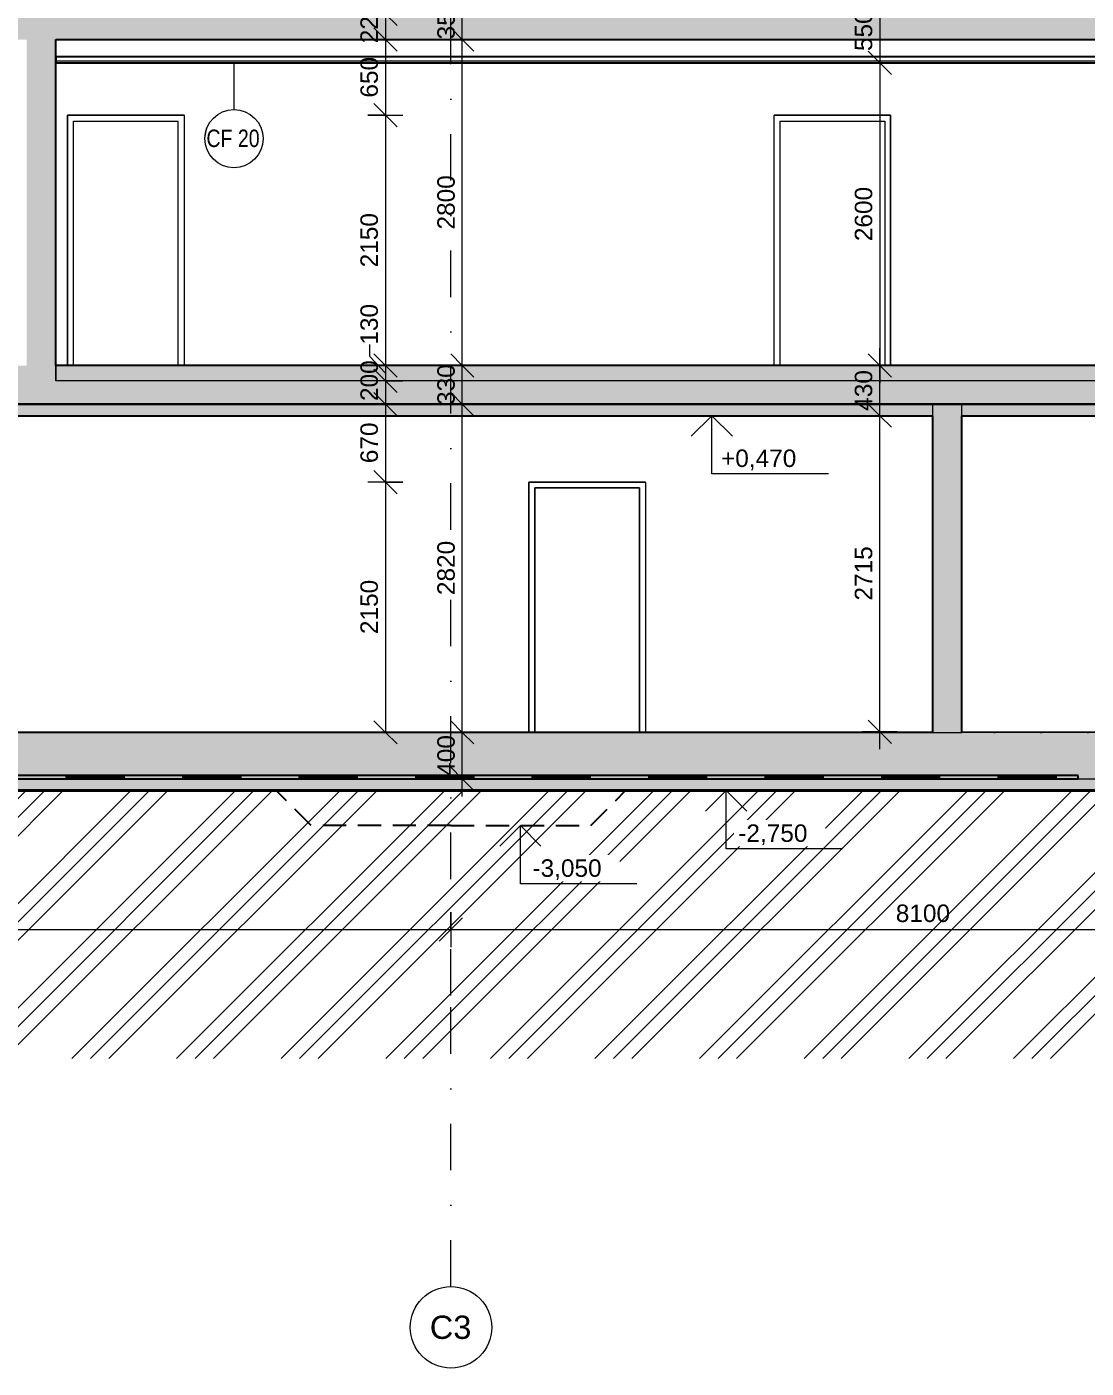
# Model space of a CAD drawing. Header units: millimetres. Extents: x -9657 to 178820, y -8645 to 72638.
# Drawn here: x 37557 to 46652, y -7711 to 3810 of the extents above; entities that cross this region are included whole.
import ezdxf

# ---------------------------------------------------------------- set-up
doc = ezdxf.new("R2010")
doc.units = ezdxf.units.MM
for name, pattern in [('HA_Dash_3mm-S1mm', [300, 200, -100]), ('HA_DashDot_10mm-S3mm', [1000, 400, -300, 0, -300]), ('HA_Dot-S4mm', [400, 0, -400])]:
    doc.linetypes.add(name, pattern=pattern)
for name, color, linetype, lineweight in [('A-____-____-DIMS', 9, 'Continuous', 5), ('A-____-____-DIMS-100', 9, 'Continuous', 5), ('A-CLNG-____-IDEN', 9, 'Continuous', 9), ('A-CLNG-____-MCUT', 9, 'Continuous', 25), ('A-CLNG-____-PATT', 9, 'Continuous', 25), ('A-DETL-____-HDLN', 9, 'HA_Dash_3mm-S1mm', 25), ('A-DETL-____-WIDE', 9, 'Continuous', 40), ('A-DETL-GENF-OTLN', 9, 'Continuous', 9), ('A-DOOR-____-OTLN', 9, 'Continuous', 9), ('A-DOOR-FRAM-OTLN', 9, 'Continuous', 9), ('A-FLOR-____-MCUT', 9, 'Continuous', 25), ('A-FLOR-____-PATT', 9, 'Continuous', 25), ('A-FLOR-LEVL-OTLN', 9, 'Continuous', 9), ('A-WALL-____-MCUT', 9, 'Continuous', 25), ('A-WALL-____-PATT', 9, 'Continuous', 25), ('C-PRKG-____-OTLN', 9, 'Continuous', 9), ('G-____-____-DIMS', 9, 'Continuous', 5), ('I-WALL-____-MCUT', 9, 'Continuous', 25), ('I-WALL-____-OTLN', 9, 'Continuous', 9), ('S-GRID-____-IDEN', 9, 'Continuous', 9), ('S-GRID-____-OTLN', 9, 'Continuous', 5)]:
    doc.layers.add(name, color=color, linetype=linetype, lineweight=lineweight)
doc.styles.add('Arial', font='arial.ttf', dxfattribs={"height": 200})
doc.styles.add('Arial_1', font='arial.ttf', dxfattribs={"height": 150})
doc.styles.add('Arial_3', font='arial.ttf', dxfattribs={"width": 0.8, "height": 150})
doc.dimstyles.new('Inner_Dimensions', dxfattribs={"dimscale": 304.8, "dimtxt": 153.03891, "dimasz": 0.656168, "dimexe": 0.492126, "dimexo": 0.0625, "dimgap": 0.065617, "dimtad": 1, "dimdec": 0, "dimzin": 0, "dimdsep": 46, "dimtxsty": 'Arial_1', "dimblk1": 'OBLIQUE', "dimblk2": 'OBLIQUE', "dimsah": 1, "dimcen": 0.09, "dimdle": 0.492126, "dimazin": 0, "dimtfac": 1, "dimtdec": 4, "dimtix": 1, "dimtmove": 1, "dimatfit": 3, "dimfxl": 0.492126, "dimfxlon": 1, "dimtvp": 1, "dimtolj": 1, "dimtzin": 0, "dimlwd": 9, "dimlwe": 9, "dimarcsym": 2})
doc.dimstyles.new('Inner_Dimensions_1', dxfattribs={"dimscale": 304.8, "dimtxt": 153.03891, "dimasz": 0.656168, "dimexe": 0.492126, "dimexo": 0.0625, "dimgap": 0.065617, "dimtad": 1, "dimdec": 0, "dimzin": 0, "dimdsep": 46, "dimtxsty": 'Arial_1', "dimblk1": 'OBLIQUE', "dimblk2": 'OBLIQUE', "dimsah": 1, "dimcen": 0.09, "dimdle": 0.492126, "dimazin": 0, "dimtfac": 1, "dimtdec": 4, "dimtix": 1, "dimtmove": 0, "dimatfit": 3, "dimfxl": 0.492126, "dimfxlon": 1, "dimtvp": 1, "dimtolj": 1, "dimtzin": 0, "dimlwd": 9, "dimlwe": 9, "dimarcsym": 2})
doc.dimstyles.new('Inner_Dimensions_2', dxfattribs={"dimscale": 304.8, "dimtxt": 153.03891, "dimasz": 0.656168, "dimexe": 0.492126, "dimexo": 0.0625, "dimgap": 0.065617, "dimtad": 1, "dimdec": 0, "dimzin": 0, "dimdsep": 46, "dimtxsty": 'Arial_1', "dimblk1": 'OBLIQUE', "dimblk2": 'OBLIQUE', "dimsah": 1, "dimcen": 0.09, "dimdle": 0.492126, "dimazin": 0, "dimtfac": 1, "dimtdec": 4, "dimtix": 1, "dimtmove": 2, "dimatfit": 3, "dimfxl": 0.492126, "dimfxlon": 1, "dimtvp": 1, "dimtolj": 1, "dimtzin": 0, "dimlwd": 9, "dimlwe": 9, "dimarcsym": 2})
pattern_1 = [(0, (28856.2, 1865.4), (117.187, 67.658), [78.125, -156.25]), (120, (28856.2, 1865.4), (-117.18755, 67.65879), [78.125, -156.25]), (60, (28856.2, 1865.4), (-5e-05, 135.31592), [0, -156.25, 78.125, 0])]

# ---------------------------------------------------------------- blocks, each defined once
blk = doc.blocks.new('HA_DR_Single_Swing_Solid - In_BJ_900x2100_Vstup-2040224-ŘEZ C-C OBJEKT C')
at = {"layer": 'A-DOOR-FRAM-OTLN', "color": 50}
for p, q in [((-40125, 3050), (-40125, 900)), ((-39125, 3050), (-40125, 3050)), ((-40075, 900), (-40075, 3000)), ((-40075, 3000), (-39175, 3000)), ((-39175, 900), (-39175, 3000)), ((-39125, 3050), (-39125, 900))]:
    blk.add_line(p, q, dxfattribs=at)
blk = doc.blocks.new('HA_DR_Single_Swing_Solid - In_BJ_900x2100_Vstup-2040222-ŘEZ C-C OBJEKT C')
at = {"layer": 'A-DOOR-FRAM-OTLN', "color": 50}
for p, q in [((-34060, 900), (-34060, 3050)), ((-33060, 3050), (-34060, 3050)), ((-34010, 3000), (-34010, 900)), ((-34010, 3000), (-33110, 3000)), ((-33110, 3000), (-33110, 900)), ((-33060, 900), (-33060, 3050))]:
    blk.add_line(p, q, dxfattribs=at)
blk = doc.blocks.new('185-01_OBJEKT C_Central_rvt-2-ŘEZ C-C OBJEKT C')
at = {"layer": 'A-FLOR-____-PATT', "lineweight": 9}
for points in [[(-23435, 3700), (-23435, 3920), (-45195, 3920), (-45195, 3700), (-23680, 3700)], [(-45194, 570), (-23075, 570), (-23075, 770), (-45194, 770), (-45194, 570)]]:
    blk.add_hatch(color=254, dxfattribs=at).paths.add_polyline_path(points)
at = {"layer": 'A-FLOR-____-PATT', "lineweight": 5}
h = blk.add_hatch(color=7, dxfattribs=at)
h.paths.add_polyline_path([(-35713, 770), (-23115, 770), (-23115, 900), (-40225, 900), (-40225, 770), (-36806, 770)])
h.paths.add_polyline_path([(-44463, 770), (-40475, 770), (-40475, 900), (-44835, 900), (-44835, 770)])
at = {"layer": 'A-WALL-____-PATT', "lineweight": 9}
blk.add_hatch(color=254, dxfattribs=at).paths.add_polyline_path([(-40475, 770), (-40225, 770), (-40225, 3700), (-40475, 3700), (-40475, 900)])
at = {"layer": 'A-CLNG-____-MCUT', "color": 10}
for p, q in [((-30085, 3552), (-40225, 3552)), ((-40225, 3552), (-40225, 3500)), ((-40225, 3500), (-30085, 3500))]:
    blk.add_line(p, q, dxfattribs=at)
at = {"layer": 'A-CLNG-____-MCUT', "color": 50, "lineweight": 9}
blk.add_line((-30085, 3516), (-40225, 3516), dxfattribs=at)
at = {"layer": 'A-FLOR-____-MCUT', "color": 10}
for p, q in [((-40225, 3700), (-30085, 3700)), ((-23115, 900), (-40225, 900)), ((-44494, 570), (-29234, 570))]:
    blk.add_line(p, q, dxfattribs=at)
at = {"layer": 'A-FLOR-____-MCUT', "color": 50, "lineweight": 9}
for p in [(-40225, 900), (-23115, 770)]:
    blk.add_line(p, (-40225, 770), dxfattribs=at)
at = {"layer": 'A-WALL-____-MCUT', "color": 50, "lineweight": 9}
blk.add_line((-40225, 770), (-40225, 900), dxfattribs=at)
at = {"layer": 'I-WALL-____-MCUT', "color": 10}
blk.add_line((-40225, 900), (-40225, 3700), dxfattribs=at)
at = {"layer": 'I-WALL-____-OTLN', "color": 50}
for p, q in [((-40125, 900), (-40125, 3050)), ((-40125, 3050), (-39125, 3050)), ((-39125, 3050), (-39125, 900)), ((-34060, 900), (-34060, 3050)), ((-34060, 3050), (-33060, 3050)), ((-33060, 3050), (-33060, 900))]:
    blk.add_line(p, q, dxfattribs=at)
at = {"layer": 'A-DOOR-____-OTLN', "color": 50, "lineweight": 9}
for name in ['HA_DR_Single_Swing_Solid - In_BJ_900x2100_Vstup-2040224-ŘEZ C-C OBJEKT C', 'HA_DR_Single_Swing_Solid - In_BJ_900x2100_Vstup-2040222-ŘEZ C-C OBJEKT C']:
    blk.add_blockref(name, (0, 0), dxfattribs=at)
blk = doc.blocks.new('HA_PA_Perpendicular_SingleStall - Generic-1371193-ŘEZ C-C OBJEKT C')
at = {"layer": 'C-PRKG-____-OTLN', "lineweight": 5}
for p, q in [((-32449, -2245), (-28899, -2245)), ((-32449, -2245), (-32449, -2250)), ((-28899, -2250), (-32449, -2250)), ((-28899, -2245), (-28899, -2250))]:
    blk.add_line(p, q, dxfattribs=at)
blk = doc.blocks.new('HA_DR_Single_Swing_Solid - In_900x2100_SKLEP_CIP-2273789-ŘEZ C-C OBJEKT C')
at = {"layer": 'A-DOOR-____-OTLN'}
for p, q in [((-35214, -150), (-36114, -150)), ((-36114, -150), (-36114, -2250)), ((-35214, -2250), (-35214, -150))]:
    blk.add_line(p, q, dxfattribs=at)
at = {"layer": 'A-DOOR-FRAM-OTLN'}
for p, q in [((-35164, -100), (-36164, -100)), ((-36164, -100), (-36164, -2250)), ((-35164, -100), (-35164, -2250)), ((-36114, -2250), (-36114, -150)), ((-36114, -150), (-35214, -150)), ((-35214, -150), (-35214, -2250))]:
    blk.add_line(p, q, dxfattribs=at)
blk = doc.blocks.new('Grid - Radius 3_5mm-353793-ŘEZ C-C OBJEKT C')
at = {"layer": 'S-GRID-____-IDEN'}
blk.add_circle((-23334, -7361), 350, dxfattribs=at)
blk = doc.blocks.new('DIMBLOCK48-ŘEZ C-C OBJEKT C')
at = {"layer": 'A-____-____-DIMS-100', "lineweight": 9}
for p, q in [((41296, -2250), (41196, -2150)), ((41146, -2250), (41446, -2250)), ((41296, -2250), (41146, -2250)), ((41296, -2800), (41296, -2250)), ((41296, -2250), (41396, -2350)), ((41296, -2650), (41196, -2550)), ((41146, -2650), (41446, -2650)), ((41296, -2650), (41146, -2650)), ((41296, -2650), (41396, -2750))]:
    blk.add_line(p, q, dxfattribs=at)
at = {"layer": 'A-____-____-DIMS-100', "color": 0, "lineweight": 9, "insert": (41081, -2623), "char_height": 150, "width": 415.32, "attachment_point": 1, "rotation": 90, "line_spacing_factor": 0.941778, "style": 'Arial_1'}
blk.add_mtext('400', dxfattribs=at)
blk = doc.blocks.new('_Oblique')
at = {"color": 0, "linetype": 'ByBlock', "lineweight": -2}
blk.add_line((-0.5, -0.5), (0.5, 0.5), dxfattribs=at)
blk = doc.blocks.new('DIMBLOCK49-ŘEZ C-C OBJEKT C')
at = {"layer": 'A-____-____-DIMS-100', "lineweight": 9}
for p, q in [((41296, 570), (41196, 670)), ((41146, 570), (41446, 570)), ((41296, 570), (41146, 570)), ((41296, -2250), (41296, 570)), ((41296, 570), (41396, 470)), ((41296, -2250), (41196, -2150)), ((41146, -2250), (41446, -2250)), ((41296, -2250), (41146, -2250)), ((41296, -2250), (41396, -2350))]:
    blk.add_line(p, q, dxfattribs=at)
at = {"layer": 'A-____-____-DIMS-100', "color": 0, "lineweight": 9, "insert": (41081, -1071), "char_height": 150, "width": 553.77, "attachment_point": 1, "rotation": 90, "line_spacing_factor": 0.941778, "style": 'Arial_1'}
blk.add_mtext('2820', dxfattribs=at)
blk = doc.blocks.new('DIMBLOCK50-ŘEZ C-C OBJEKT C')
at = {"layer": 'A-____-____-DIMS-100', "lineweight": 9}
for p, q in [((41296, 900), (41196, 1000)), ((41146, 900), (41446, 900)), ((41296, 900), (41146, 900)), ((41296, 570), (41296, 900)), ((41296, 900), (41396, 800)), ((41296, 570), (41196, 670)), ((41146, 570), (41446, 570)), ((41296, 570), (41146, 570)), ((41296, 570), (41396, 470))]:
    blk.add_line(p, q, dxfattribs=at)
at = {"layer": 'A-____-____-DIMS-100', "color": 0, "lineweight": 9, "insert": (41081, 562), "char_height": 150, "width": 415.32, "attachment_point": 1, "rotation": 90, "line_spacing_factor": 0.941778, "style": 'Arial_1'}
blk.add_mtext('330', dxfattribs=at)
blk = doc.blocks.new('DIMBLOCK51-ŘEZ C-C OBJEKT C')
at = {"layer": 'A-____-____-DIMS-100', "lineweight": 9}
for p, q in [((41146, 3700), (41446, 3700)), ((41296, 3700), (41146, 3700)), ((41296, 3700), (41196, 3800)), ((41296, 900), (41296, 3700)), ((41296, 3700), (41396, 3600)), ((41296, 900), (41196, 1000)), ((41146, 900), (41446, 900)), ((41296, 900), (41146, 900)), ((41296, 900), (41396, 800))]:
    blk.add_line(p, q, dxfattribs=at)
at = {"layer": 'A-____-____-DIMS-100', "color": 0, "lineweight": 9, "insert": (41081, 2069), "char_height": 150, "width": 553.77, "attachment_point": 1, "rotation": 90, "line_spacing_factor": 0.941778, "style": 'Arial_1'}
blk.add_mtext('2800', dxfattribs=at)
blk = doc.blocks.new('DIMBLOCK52-ŘEZ C-C OBJEKT C')
at = {"layer": 'A-____-____-DIMS-100', "lineweight": 9}
for p, q in [((41296, 4050), (41196, 4150)), ((41146, 4050), (41446, 4050)), ((41296, 4050), (41146, 4050)), ((41296, 3700), (41296, 4050)), ((41296, 4050), (41396, 3950)), ((41146, 3700), (41446, 3700)), ((41296, 3700), (41146, 3700)), ((41296, 3700), (41196, 3800)), ((41296, 3700), (41396, 3600))]:
    blk.add_line(p, q, dxfattribs=at)
at = {"layer": 'A-____-____-DIMS-100', "color": 0, "lineweight": 9, "insert": (41081, 3702), "char_height": 150, "width": 415.32, "attachment_point": 1, "rotation": 90, "line_spacing_factor": 0.941778, "style": 'Arial_1'}
blk.add_mtext('350', dxfattribs=at)
blk = doc.blocks.new('DIMBLOCK64-ŘEZ C-C OBJEKT C')
at = {"layer": 'A-____-____-DIMS-100', "lineweight": 9}
for p, q in [((40786, 3920), (40486, 3920)), ((40636, 3920), (40536, 4020)), ((40636, 3920), (40636, 3700)), ((40636, 3920), (40736, 3820)), ((40636, 3920), (40786, 3920)), ((40786, 3700), (40486, 3700)), ((40636, 3700), (40536, 3800)), ((40636, 3700), (40736, 3600)), ((40636, 3700), (40786, 3700))]:
    blk.add_line(p, q, dxfattribs=at)
at = {"layer": 'A-____-____-DIMS-100', "color": 0, "lineweight": 9, "insert": (40421, 3669), "char_height": 150, "width": 415.32, "attachment_point": 1, "rotation": 90, "line_spacing_factor": 0.941778, "style": 'Arial_1'}
blk.add_mtext('220', dxfattribs=at)
blk = doc.blocks.new('DIMBLOCK65-ŘEZ C-C OBJEKT C')
at = {"layer": 'A-____-____-DIMS-100', "lineweight": 9}
for p, q in [((40786, 3700), (40486, 3700)), ((40636, 3700), (40536, 3800)), ((40636, 3700), (40636, 3050)), ((40636, 3700), (40736, 3600)), ((40636, 3700), (40786, 3700)), ((40636, 3050), (40536, 3150)), ((40486, 3050), (40786, 3050)), ((40636, 3050), (40486, 3050)), ((40636, 3050), (40736, 2950))]:
    blk.add_line(p, q, dxfattribs=at)
at = {"layer": 'A-____-____-DIMS-100', "color": 0, "lineweight": 9, "insert": (40421, 3202), "char_height": 150, "width": 415.32, "attachment_point": 1, "rotation": 90, "line_spacing_factor": 0.941778, "style": 'Arial_1'}
blk.add_mtext('650', dxfattribs=at)
blk = doc.blocks.new('DIMBLOCK66-ŘEZ C-C OBJEKT C')
at = {"layer": 'A-____-____-DIMS-100', "lineweight": 9}
for p, q in [((40636, 3050), (40536, 3150)), ((40486, 3050), (40786, 3050)), ((40636, 3050), (40486, 3050)), ((40636, 3050), (40636, 900)), ((40636, 3050), (40736, 2950)), ((40636, 900), (40536, 1000)), ((40786, 900), (40486, 900)), ((40636, 900), (40736, 800)), ((40636, 900), (40786, 900))]:
    blk.add_line(p, q, dxfattribs=at)
at = {"layer": 'A-____-____-DIMS-100', "color": 0, "lineweight": 9, "insert": (40421, 1744), "char_height": 150, "width": 553.77, "attachment_point": 1, "rotation": 90, "line_spacing_factor": 0.941778, "style": 'Arial_1'}
blk.add_mtext('2150', dxfattribs=at)
blk = doc.blocks.new('DIMBLOCK67-ŘEZ C-C OBJEKT C')
at = {"layer": 'A-____-____-DIMS-100', "lineweight": 9}
for p, q in [((40498, 1080), (40498, 980)), ((40498, 980), (40636, 835)), ((40636, 900), (40536, 1000)), ((40786, 900), (40486, 900)), ((40636, 770), (40536, 870)), ((40636, 900), (40636, 770)), ((40636, 900), (40736, 800)), ((40636, 900), (40786, 900)), ((40786, 770), (40486, 770)), ((40636, 770), (40736, 670)), ((40636, 770), (40786, 770))]:
    blk.add_line(p, q, dxfattribs=at)
at = {"layer": 'A-____-____-DIMS-100', "color": 0, "lineweight": 9, "insert": (40421, 1080), "char_height": 150, "width": 415.32, "attachment_point": 1, "rotation": 90, "line_spacing_factor": 0.941778, "style": 'Arial_1'}
blk.add_mtext('130', dxfattribs=at)
blk = doc.blocks.new('DIMBLOCK68-ŘEZ C-C OBJEKT C')
at = {"layer": 'A-____-____-DIMS-100', "lineweight": 9}
for p, q in [((40636, 770), (40536, 870)), ((40786, 770), (40486, 770)), ((40636, 770), (40636, 570)), ((40636, 770), (40736, 670)), ((40636, 770), (40786, 770)), ((40636, 570), (40536, 670)), ((40786, 570), (40486, 570)), ((40636, 570), (40736, 470)), ((40636, 570), (40786, 570))]:
    blk.add_line(p, q, dxfattribs=at)
at = {"layer": 'A-____-____-DIMS-100', "color": 0, "lineweight": 9, "insert": (40421, 596), "char_height": 150, "width": 415.32, "attachment_point": 1, "rotation": 90, "line_spacing_factor": 0.941778, "style": 'Arial_1'}
blk.add_mtext('200', dxfattribs=at)
blk = doc.blocks.new('DIMBLOCK69-ŘEZ C-C OBJEKT C')
at = {"layer": 'A-____-____-DIMS-100', "lineweight": 9}
for p, q in [((40636, 570), (40536, 670)), ((40786, 570), (40486, 570)), ((40636, 570), (40636, -100)), ((40636, 570), (40736, 470)), ((40636, 570), (40786, 570)), ((40786, -100), (40486, -100)), ((40636, -100), (40536, 0)), ((40636, -100), (40736, -200)), ((40636, -100), (40786, -100))]:
    blk.add_line(p, q, dxfattribs=at)
at = {"layer": 'A-____-____-DIMS-100', "color": 0, "lineweight": 9, "insert": (40421, 62), "char_height": 150, "width": 415.32, "attachment_point": 1, "rotation": 90, "line_spacing_factor": 0.941778, "style": 'Arial_1'}
blk.add_mtext('670', dxfattribs=at)
blk = doc.blocks.new('DIMBLOCK70-ŘEZ C-C OBJEKT C')
at = {"layer": 'A-____-____-DIMS-100', "lineweight": 9}
for p, q in [((40786, -100), (40486, -100)), ((40636, -100), (40536, 0)), ((40636, -100), (40636, -2250)), ((40636, -100), (40736, -200)), ((40636, -100), (40786, -100)), ((40636, -2250), (40536, -2150)), ((40786, -2250), (40486, -2250)), ((40636, -2250), (40736, -2350)), ((40636, -2250), (40786, -2250))]:
    blk.add_line(p, q, dxfattribs=at)
at = {"layer": 'A-____-____-DIMS-100', "color": 0, "lineweight": 9, "insert": (40421, -1406), "char_height": 150, "width": 553.77, "attachment_point": 1, "rotation": 90, "line_spacing_factor": 0.941778, "style": 'Arial_1'}
blk.add_mtext('2150', dxfattribs=at)
blk = doc.blocks.new('DIMBLOCK80-ŘEZ C-C OBJEKT C')
at = {"layer": 'A-____-____-DIMS-100', "lineweight": 9}
for p, q in [((33098, -3794), (33098, -4094)), ((33098, -3944), (33098, -3794)), ((41198, -3794), (41198, -4094)), ((41198, -3944), (41198, -3794)), ((33098, -3944), (33198, -3844)), ((41198, -3944), (41298, -3844)), ((33098, -3944), (32998, -4044)), ((33098, -3944), (41198, -3944)), ((41198, -3944), (41098, -4044))]:
    blk.add_line(p, q, dxfattribs=at)
at = {"layer": 'A-____-____-DIMS-100', "color": 0, "lineweight": 9, "insert": (36917, -3729), "char_height": 150, "width": 553.77, "attachment_point": 1, "line_spacing_factor": 0.941778, "style": 'Arial_1'}
blk.add_mtext('8100', dxfattribs=at)
blk = doc.blocks.new('DIMBLOCK81-ŘEZ C-C OBJEKT C')
at = {"layer": 'A-____-____-DIMS-100', "lineweight": 9}
for p, q in [((41198, -3794), (41198, -4094)), ((41198, -3944), (41198, -3794)), ((49298, -3794), (49298, -4094)), ((49298, -3944), (49298, -3794)), ((41198, -3944), (41298, -3844)), ((49298, -3944), (49398, -3844)), ((41198, -3944), (41098, -4044)), ((41198, -3944), (49298, -3944)), ((49298, -3944), (49198, -4044))]:
    blk.add_line(p, q, dxfattribs=at)
at = {"layer": 'A-____-____-DIMS-100', "color": 0, "lineweight": 9, "insert": (45017, -3729), "char_height": 150, "width": 553.77, "attachment_point": 1, "line_spacing_factor": 0.941778, "style": 'Arial_1'}
blk.add_mtext('8100', dxfattribs=at)
blk = doc.blocks.new('Spot Elevations - Flipped-794089-ŘEZ C-C OBJEKT C')
at = {"layer": 'G-____-____-DIMS', "lineweight": 9}
for p, q in [((-44882, -207), (-44705, -30)), ((-44705, -30), (-44528, -207)), ((-44705, -530), (-44705, -30)), ((-43705, -530), (-44705, -530))]:
    blk.add_line(p, q, dxfattribs=at)
blk = doc.blocks.new('HA_Tag_Ceiling - Group _ Type Mark-1822524-ŘEZ C-C OBJEKT C')
at = {"layer": 'A-CLNG-____-IDEN'}
blk.add_line((-34987, 9150), (-34972, 9236), dxfattribs=at)
blk.add_circle((-34737, 9150), 250, dxfattribs=at)
blk = doc.blocks.new('DIMBLOCK108-ŘEZ C-C OBJEKT C')
at = {"layer": 'A-____-____-DIMS-100', "lineweight": 9}
for p, q in [((44880, 4050), (44780, 4150)), ((45030, 4050), (44730, 4050)), ((44880, 4050), (44880, 3500)), ((44880, 4050), (44980, 3950)), ((44880, 4050), (45030, 4050)), ((44880, 3500), (44780, 3600)), ((45030, 3500), (44730, 3500)), ((44880, 3500), (44980, 3400)), ((44880, 3500), (45030, 3500))]:
    blk.add_line(p, q, dxfattribs=at)
at = {"layer": 'A-____-____-DIMS-100', "color": 0, "lineweight": 9, "insert": (44665, 3602), "char_height": 150, "width": 415.32, "attachment_point": 1, "rotation": 90, "line_spacing_factor": 0.941778, "style": 'Arial_1'}
blk.add_mtext('550', dxfattribs=at)
blk = doc.blocks.new('DIMBLOCK109-ŘEZ C-C OBJEKT C')
at = {"layer": 'A-____-____-DIMS-100', "lineweight": 9}
for p, q in [((44880, 3500), (44780, 3600)), ((45030, 3500), (44730, 3500)), ((44880, 3500), (44880, 750)), ((44880, 3500), (44980, 3400)), ((44880, 3500), (45030, 3500)), ((44880, 900), (44780, 1000)), ((45030, 900), (44730, 900)), ((44880, 900), (44980, 800)), ((44880, 900), (45030, 900))]:
    blk.add_line(p, q, dxfattribs=at)
at = {"layer": 'A-____-____-DIMS-100', "color": 0, "lineweight": 9, "insert": (44665, 1969), "char_height": 150, "width": 553.77, "attachment_point": 1, "rotation": 90, "line_spacing_factor": 0.941778, "style": 'Arial_1'}
blk.add_mtext('2600', dxfattribs=at)
blk = doc.blocks.new('DIMBLOCK118-ŘEZ C-C OBJEKT C')
at = {"layer": 'A-____-____-DIMS-100', "lineweight": 9}
for p, q in [((44730, 470), (45030, 470)), ((44880, 470), (44730, 470)), ((44880, 470), (44780, 570)), ((44880, -2395), (44880, 470)), ((44880, 470), (44980, 370)), ((44880, -2245), (44780, -2145)), ((45030, -2245), (44730, -2245)), ((44880, -2245), (44980, -2345)), ((44880, -2245), (45030, -2245))]:
    blk.add_line(p, q, dxfattribs=at)
at = {"layer": 'A-____-____-DIMS-100', "color": 0, "lineweight": 9, "insert": (44665, -1118), "char_height": 150, "width": 553.77, "attachment_point": 1, "rotation": 90, "line_spacing_factor": 0.941778, "style": 'Arial_1'}
blk.add_mtext('2715', dxfattribs=at)
blk = doc.blocks.new('DIMBLOCK119-ŘEZ C-C OBJEKT C')
at = {"layer": 'A-____-____-DIMS-100', "lineweight": 9}
for p, q in [((44880, 470), (44880, 1050)), ((44880, 900), (44780, 1000)), ((44730, 900), (45030, 900)), ((44880, 900), (44730, 900)), ((44880, 900), (44980, 800)), ((44730, 470), (45030, 470)), ((44880, 470), (44730, 470)), ((44880, 470), (44780, 570)), ((44880, 470), (44980, 370))]:
    blk.add_line(p, q, dxfattribs=at)
at = {"layer": 'A-____-____-DIMS-100', "color": 0, "lineweight": 9, "insert": (44665, 512), "char_height": 150, "width": 415.32, "attachment_point": 1, "rotation": 90, "line_spacing_factor": 0.941778, "style": 'Arial_1'}
blk.add_mtext('430', dxfattribs=at)

msp = doc.modelspace()

# ---------------------------------------------------------------- hatches: boundary and pattern name
at = {"layer": 'A-CLNG-____-PATT', "lineweight": 5}
h = msp.add_hatch(dxfattribs=at)
h.set_pattern_fill('FP_25', color=256, style=0, pattern_type=2)
h.set_pattern_definition(pattern_1)
h.paths.add_polyline_path([(53258.1, 470), (54258.2, 470), (54258.2, 570), (49798.2, 570), (49798.2, 470), (51070.4, 470)])
h.paths.add_polyline_path([(33538.2, 470), (37208.2, 470), (37208.2, 570), (33538.2, 570)])
h.paths.add_polyline_path([(47788.9, 470), (48798.2, 470), (48798.2, 570), (45583.2, 570), (45583.2, 470), (46695, 470)])
h = msp.add_hatch(dxfattribs=at)
h.set_pattern_fill('FP_25', color=256, style=0, pattern_type=2)
h.set_pattern_definition(pattern_1)
h.paths.add_polyline_path([(40132, 470), (45333.2, 470), (45333.2, 570), (37458.2, 570), (37458.2, 470), (39038.1, 470)])
h = msp.add_hatch(dxfattribs=at)
h.set_pattern_fill('FP_30', color=256, angle=-270, style=0, pattern_type=2)
h.set_pattern_definition([(270, (41395.7, -2620), (1000, 6e-14), []), (270, (41385.7, -2620), (1000, 6e-14), []), (270, (41375.7, -2620), (1000, 6e-14), []), (270, (41365.7, -2620), (1000, 6e-14), []), (270, (41355.7, -2620), (1000, 6e-14), []), (270, (41345.7, -2620), (1000, 6e-14), []), (270, (41335.7, -2620), (1000, 6e-14), []), (270, (41325.7, -2620), (1000, 6e-14), []), (270, (41315.7, -2620), (1000, 6e-14), []), (270, (41305.7, -2620), (1000, 6e-14), []), (270, (41295.7, -2620), (1000, 6e-14), []), (270, (41285.7, -2620), (1000, 6e-14), []), (270, (41275.7, -2620), (1000, 6e-14), []), (270, (41265.7, -2620), (1000, 6e-14), []), (270, (41255.7, -2620), (1000, 6e-14), []), (270, (41245.7, -2620), (1000, 6e-14), []), (270, (41235.7, -2620), (1000, 6e-14), []), (270, (41225.7, -2620), (1000, 6e-14), []), (270, (41215.7, -2620), (1000, 6e-14), []), (270, (41205.7, -2620), (1000, 6e-14), []), (270, (41195.7, -2620), (1000, 6e-14), []), (270, (41185.7, -2620), (1000, 6e-14), []), (270, (41175.7, -2620), (1000, 6e-14), []), (270, (41165.7, -2620), (1000, 6e-14), []), (270, (41155.7, -2620), (1000, 6e-14), []), (270, (41145.7, -2620), (1000, 6e-14), []), (270, (41135.7, -2620), (1000, 6e-14), []), (270, (41125.7, -2620), (1000, 6e-14), []), (270, (41115.7, -2620), (1000, 6e-14), []), (270, (41105.7, -2620), (1000, 6e-14), []), (270, (41095.7, -2620), (1000, 6e-14), []), (270, (41085.7, -2620), (1000, 6e-14), []), (270, (41075.7, -2620), (1000, 6e-14), []), (270, (41065.7, -2620), (1000, 6e-14), []), (270, (41055.7, -2620), (1000, 6e-14), []), (270, (41045.7, -2620), (1000, 6e-14), []), (270, (41035.7, -2620), (1000, 6e-14), []), (270, (41025.7, -2620), (1000, 6e-14), []), (270, (41015.7, -2620), (1000, 6e-14), []), (270, (41005.7, -2620), (1000, 6e-14), []), (270, (40995.7, -2620), (1000, 6e-14), []), (270, (40985.7, -2620), (1000, 6e-14), []), (270, (40975.7, -2620), (1000, 6e-14), []), (270, (40965.7, -2620), (1000, 6e-14), []), (270, (40955.7, -2620), (1000, 6e-14), []), (270, (40945.7, -2620), (1000, 6e-14), []), (270, (40935.7, -2620), (1000, 6e-14), []), (270, (40925.7, -2620), (1000, 6e-14), []), (270, (40915.7, -2620), (1000, 6e-14), []), (270, (40905.7, -2620), (1000, 6e-14), []), (270, (40895.7, -2620), (1000, 6e-14), [])])
h.paths.add_polyline_path([(36208.2, -2650), (46583.2, -2650), (46583.2, -2620), (36208.2, -2620)])
at = {"layer": 'A-DETL-GENF-OTLN', "lineweight": 5}
h = msp.add_hatch(dxfattribs=at)
h.set_pattern_fill('FP_32', color=250, style=0, pattern_type=2)
h.set_pattern_definition([(45, (28856.2, 1865.4), (-449.013, 449.013), []), (45, (29014.95, 1865.4), (0, 898.026), []), (45, (28697.45, 1865.4), (0, 898.026), [])])
h.paths.add_polyline_path([(59821.1, -5051.9), (59821.1, -2750), (24818.2, -2750), (24818.2, -5051.9), (51070.4, -5051.9)])
at = {"layer": 'A-FLOR-____-PATT', "lineweight": 9}
msp.add_hatch(color=256, dxfattribs=at).paths.add_polyline_path([(59821.1, -2650), (59821.1, -2250), (24818.2, -2250), (24818.2, -2650), (51070.4, -2650)])
at = {"layer": 'A-FLOR-____-PATT', "lineweight": 5}
h = msp.add_hatch(dxfattribs=at)
h.set_pattern_fill('FP_29', color=256, style=0, pattern_type=2)
h.set_pattern_definition([(315, (28856.2, 1865.4), (215.526, 215.526), []), (315, (28856.2, 2068.6), (215.526, 215.526), [127, -76.2, 12.7, -76.2, -127]), (315, (28856.2, 2068.6), (215.526, 215.526), [-292.1, 127, 0])])
h.paths.add_polyline_path([(51070.4, -2750), (59821.1, -2750), (59821.1, -2650), (24818.2, -2650), (24818.2, -2750), (42319.7, -2750)])
at = {"layer": 'A-WALL-____-PATT', "lineweight": 9}
msp.add_hatch(color=256, dxfattribs=at).paths.add_polyline_path([(45333.2, -2250), (45583.2, -2250), (45583.2, 570), (45333.2, 570), (45333.2, -2245)])

# ---------------------------------------------------------------- linework, layer by layer
at = {"layer": 'A-CLNG-____-IDEN'}
msp.add_line((39335.3, 3500), (39335.3, 3100.1), dxfattribs=at)
at = {"layer": 'A-CLNG-____-MCUT'}
for p, q in [((45333.2, 570), (37458.2, 570)), ((37458.2, 470), (45333.2, 470)), ((48798.2, 570), (45583.2, 570)), ((45583.2, 470), (48798.2, 470)), ((46583.2, -2620), (36208.2, -2620)), ((46583.2, -2650), (46583.2, -2620)), ((36208.2, -2650), (46583.2, -2650))]:
    msp.add_line(p, q, dxfattribs=at)
at = {"layer": 'A-DETL-____-HDLN'}
for p, q in [((39998.2, -3050), (39698.2, -2750)), ((42398.2, -3050), (42698.2, -2750)), ((41198.2, -3050), (39998.2, -3050)), ((41198.2, -3050), (42398.2, -3050))]:
    msp.add_line(p, q, dxfattribs=at)
at = {"layer": 'A-DETL-____-WIDE'}
msp.add_line((59821.1, -2750), (33098.2, -2750), dxfattribs=at)
at = {"layer": 'A-FLOR-____-MCUT'}
msp.add_line((45333.2, -2250), (37458.2, -2250), dxfattribs=at)
at = {"layer": 'A-FLOR-____-MCUT', "lineweight": 9}
msp.add_line((24818.2, -2650), (59821.1, -2650), dxfattribs=at)
at = {"layer": 'A-FLOR-LEVL-OTLN', "linetype": 'HA_Dot-S4mm', "lineweight": 5}
for p, q in [((22260.1, 900), (59899.9, 900)), ((22260.1, -2250), (59899.9, -2250))]:
    msp.add_line(p, q, dxfattribs=at)
at = {"layer": 'A-WALL-____-MCUT', "lineweight": 9}
for p, q in [((45333.2, 570), (45333.2, 470)), ((45583.2, 470), (45583.2, 570)), ((45333.2, -2250), (45583.2, -2250))]:
    msp.add_line(p, q, dxfattribs=at)
at = {"layer": 'I-WALL-____-MCUT'}
for p, q in [((45583.2, 570), (45333.2, 570)), ((45333.2, 470), (45333.2, -2250)), ((45583.2, -2245), (45583.2, 470))]:
    msp.add_line(p, q, dxfattribs=at)
at = {"layer": 'I-WALL-____-OTLN'}
for p, q in [((41868.2, -2250), (41868.2, -100)), ((41868.2, -100), (42868.2, -100)), ((42868.2, -100), (42868.2, -2250))]:
    msp.add_line(p, q, dxfattribs=at)
at = {"layer": 'S-GRID-____-OTLN', "linetype": 'HA_DashDot_10mm-S3mm', "lineweight": 9}
for p, q in [((41198.2, -4511.3), (41198.2, 12450.2)), ((41198.2, -7011.3), (41198.2, -4511.3))]:
    msp.add_line(p, q, dxfattribs=at)

# ---------------------------------------------------------------- block references
at = {"lineweight": 5}
msp.add_blockref('185-01_OBJEKT C_Central_rvt-2-ŘEZ C-C OBJEKT C', (78032.3, 0), dxfattribs=at)
at = {"layer": 'A-CLNG-____-IDEN'}
msp.add_blockref('HA_Tag_Ceiling - Group _ Type Mark-1822524-ŘEZ C-C OBJEKT C', (74072.7, -6300), dxfattribs=at)
at = {"layer": 'A-DOOR-____-OTLN'}
msp.add_blockref('HA_DR_Single_Swing_Solid - In_900x2100_SKLEP_CIP-2273789-ŘEZ C-C OBJEKT C', (78032.3, 0), dxfattribs=at)
at = {"layer": 'C-PRKG-____-OTLN'}
msp.add_blockref('HA_PA_Perpendicular_SingleStall - Generic-1371193-ŘEZ C-C OBJEKT C', (78032.3, 0), dxfattribs=at)
at = {"layer": 'G-____-____-DIMS', "lineweight": 9}
for p in [(88143.8, 500), (88265.9, -2720), (86499.1, -3020)]:
    msp.add_blockref('Spot Elevations - Flipped-794089-ŘEZ C-C OBJEKT C', p, dxfattribs=at)
at = {"layer": 'S-GRID-____-IDEN'}
msp.add_blockref('Grid - Radius 3_5mm-353793-ŘEZ C-C OBJEKT C', (64532.3, 0), dxfattribs=at)

# ---------------------------------------------------------------- texts
at = {"layer": 'A-CLNG-____-IDEN', "lineweight": 5, "insert": (39099.2, 2927.4), "char_height": 150, "width": 564.388, "attachment_point": 1, "style": 'Arial_3'}
msp.add_mtext('CF 20', dxfattribs=at)
at = {"layer": 'S-GRID-____-IDEN', "lineweight": 5, "insert": (41016.5, -7259.8), "char_height": 200, "width": 440.928, "attachment_point": 1, "style": 'Arial'}
msp.add_mtext('C3', dxfattribs=at)

# ---------------------------------------------------------------- dimensions: what is measured, and where the dimension line sits
at = {"layer": 'A-____-____-DIMS', "lineweight": 9}
for base, p1, p2, override, picture, middle in [((41295.9, 4050), (41145.9, 3700), (41145.9, 4050), {"dimpost": '<>', "dimfxl": 350}, 'DIMBLOCK52-ŘEZ C-C OBJEKT C', (41199.3, 3875)), ((44879.5, 3500), (45029.5, 4050), (45029.5, 3500), {"dimpost": '<>', "dimfxl": 550}, 'DIMBLOCK108-ŘEZ C-C OBJEKT C', (44782.9, 3775)), ((40635.9, 3050), (40785.9, 3700), (40485.9, 3050), {"dimpost": '<>', "dimfxl": 715.891053}, 'DIMBLOCK65-ŘEZ C-C OBJEKT C', (40539.3, 3375)), ((41295.9, 3700), (41145.9, 900), (41145.9, 3700), {"dimpost": '<>', "dimfxl": 2800}, 'DIMBLOCK51-ŘEZ C-C OBJEKT C', (41199.4, 2300)), ((44879.5, 900), (45029.5, 3500), (45029.5, 900), {"dimpost": '<>', "dimfxl": 2600}, 'DIMBLOCK109-ŘEZ C-C OBJEKT C', (44782.9, 2200)), ((40635.9, 900), (40485.9, 3050), (40785.9, 900), {"dimpost": '<>', "dimfxl": 2170.829335}, 'DIMBLOCK66-ŘEZ C-C OBJEKT C', (40539.3, 1975)), ((44879.5, 900), (44729.5, 470), (44729.5, 900), {"dimpost": '<>', "dimfxl": 430}, 'DIMBLOCK119-ŘEZ C-C OBJEKT C', (44782.9, 685)), ((41295.9, 900), (41145.9, 570), (41145.9, 900), {"dimpost": '<>', "dimfxl": 330}, 'DIMBLOCK50-ŘEZ C-C OBJEKT C', (41199.3, 735)), ((40635.9, -100), (40785.9, 570), (40785.9, -100), {"dimpost": '<>', "dimfxl": 670}, 'DIMBLOCK69-ŘEZ C-C OBJEKT C', (40539.3, 235)), ((41295.9, 570), (41145.9, -2250), (41145.9, 570), {"dimpost": '<>', "dimfxl": 2820}, 'DIMBLOCK49-ŘEZ C-C OBJEKT C', (41199.4, -840)), ((44879.5, 470), (45029.5, -2245), (44729.5, 470), {"dimpost": '<>', "dimfxl": 2731.5243}, 'DIMBLOCK118-ŘEZ C-C OBJEKT C', (44782.9, -887.5)), ((40635.9, -2250), (40785.9, -100), (40785.9, -2250), {"dimpost": '<>', "dimfxl": 2150}, 'DIMBLOCK70-ŘEZ C-C OBJEKT C', (40539.3, -1175)), ((41295.9, -2250), (41145.9, -2650), (41145.9, -2250), {"dimpost": '<>', "dimfxl": 400}, 'DIMBLOCK48-ŘEZ C-C OBJEKT C', (41199.4, -2450))]:
    dim = msp.add_linear_dim(base=base, p1=p1, p2=p2, angle=90, dimstyle='Inner_Dimensions_1', override=override, dxfattribs=at)
    dim.commit()
    dim.dimension.update_dxf_attribs({"geometry": picture, "text_midpoint": middle})
for base, p1, p2, dimstyle, override, picture, middle in [((40635.9, 3700), (40785.9, 3920), (40785.9, 3700), 'Inner_Dimensions_2', {"dimpost": '<>', "dimfxl": 220}, 'DIMBLOCK64-ŘEZ C-C OBJEKT C', (40521.1, 3877.1)), ((40635.9, 770), (40785.9, 900), (40785.9, 770), 'Inner_Dimensions', {"dimpost": '<>', "dimfxl": 130}, 'DIMBLOCK67-ŘEZ C-C OBJEKT C', (40521.1, 1287.7)), ((40635.9, 570), (40785.9, 770), (40785.9, 570), 'Inner_Dimensions_2', {"dimpost": '<>', "dimfxl": 200}, 'DIMBLOCK68-ŘEZ C-C OBJEKT C', (40521.1, 803.6))]:
    dim = msp.add_linear_dim(base=base, p1=p1, p2=p2, angle=90, dimstyle=dimstyle, override=override, dxfattribs=at)
    dim.commit()
    dim.dimension.update_dxf_attribs({"geometry": picture, "text_midpoint": middle, "dimtype": 160, "text_rotation": 90})
for base, p1, p2, picture, middle in [((41198.2, -3943.5), (33098.2, -3793.5), (41198.2, -3793.5), 'DIMBLOCK80-ŘEZ C-C OBJEKT C', (37148.2, -3846.9)), ((49298.2, -3943.5), (41198.2, -3793.5), (49298.2, -3793.5), 'DIMBLOCK81-ŘEZ C-C OBJEKT C', (45248.2, -3846.9))]:
    dim = msp.add_linear_dim(base=base, p1=p1, p2=p2, dimstyle='Inner_Dimensions_1', override={"dimpost": '<>', "dimfxl": 8100.000018}, dxfattribs=at)
    dim.commit()
    dim.dimension.update_dxf_attribs({"geometry": picture, "text_midpoint": middle})

# ---------------------------------------------------------------- next in the draw order: texts
at = {"layer": 'G-____-____-DIMS', "lineweight": 9, "char_height": 150, "attachment_point": 1, "line_spacing_factor": 0.941778, "style": 'Arial_1', "bg_fill": 3, "box_fill_scale": 1.25, "bg_fill_color": 256, "bg_fill_true_color": 13158600, "bg_fill_transparency": 0}
for s, insert, width in [('+0,470', (43516.7, 179.3), 773.133), ('-2,750', (43664.7, -3040.7), 710.695), ('-3,050', (41897.9, -3340.7), 710.695)]:
    msp.add_mtext(s, dxfattribs=dict(at, insert=insert, width=width))

doc.saveas('drawing.dxf')
